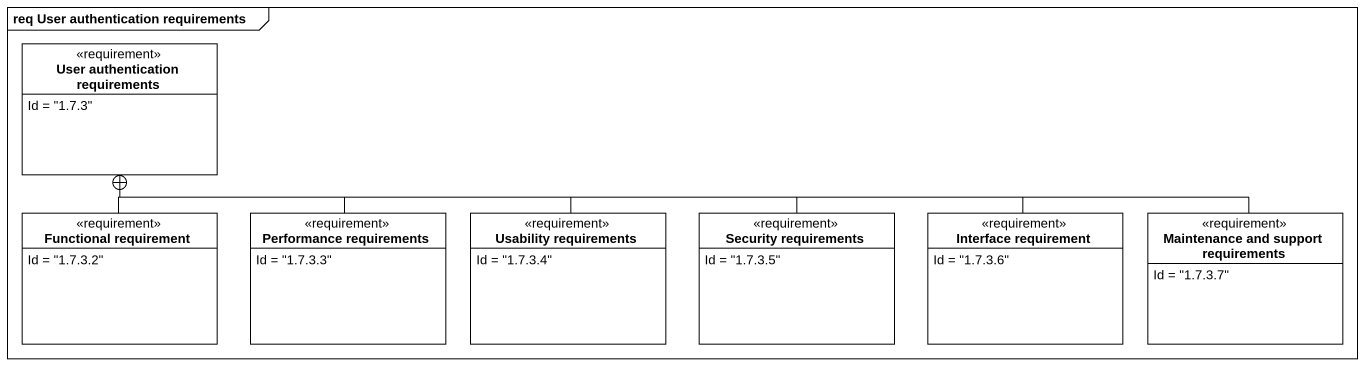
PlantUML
@startuml
mainframe req User authentication requirements
hide circle
hide empty members
class "User authentication requirements" as User_authentication <<requirement>> {
  Id = "1.7.3"
}
class "Functional requirement" as Functional_requirement <<requirement>> {
  Id = "1.7.3.2"
}
class "Performance requirements" as Performance_requirements <<requirement>> {
  Id = "1.7.3.3"
}
class "Usability requirements" as Usability_requirements <<requirement>> {
  Id = "1.7.3.4"
}
class "Security requirements" as Security_requirements <<requirement>> {
  Id = "1.7.3.5"
}
class "Interface requirement" as Interface_requirement <<requirement>> {
  Id = "1.7.3.6"
}
class "Maintenance and support requirements" as Maintenance_and_support <<requirement>> {
  Id = "1.7.3.7"
}
Functional_requirement -up-+ User_authentication
Performance_requirements -up-+ User_authentication
Usability_requirements -left-+ User_authentication
Security_requirements -left-+ User_authentication
Interface_requirement -left-+ User_authentication
Maintenance_and_support -left-+ User_authentication
@enduml
